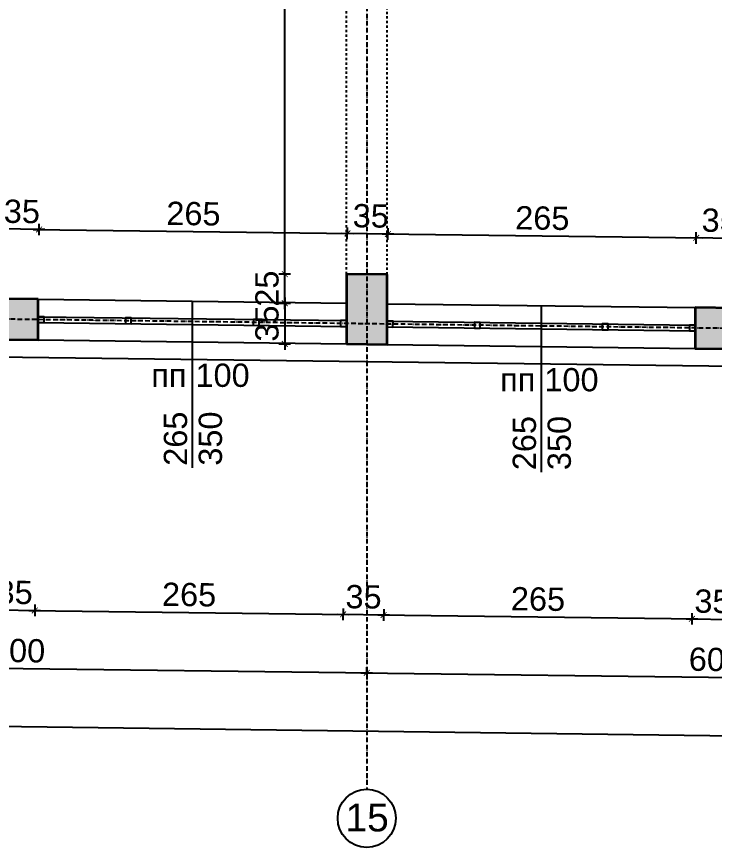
# Model space of a CAD drawing. Header units: inches. Extents: x -72385 to 39588, y -6525 to 66685.
# Drawn here: x -44456 to -43856, y 7756 to 8470 of the extents above; entities that cross this region are included whole.
import ezdxf

# ---------------------------------------------------------------- set-up
doc = ezdxf.new("R2010")
doc.units = ezdxf.units.IN
doc.header["$MEASUREMENT"] = 0
doc.linetypes.add('DashDot', pattern=[0.6, 0.4, -0.1, 0, -0.1])
doc.linetypes.add('Hidden', pattern=[0.4, 0.2, -0.2])
for name, color, linetype, lineweight in [('Изгледни линии', 253, 'Continuous', 25), ('Надписи коти външни', 252, 'Continuous', 25), ('Надписи коти вътрешни', 252, 'Continuous', 25), ('Надписи Оси', 252, 'Continuous', 25), ('Надписи прозорци', 252, 'Continuous', 25), ('Оси', 252, 'DashDot', 25), ('Прозорци', 251, 'Continuous', 25), ('Пунктир', 253, 'Hidden', 25), ('Разрезни линии', 7, 'Continuous', 35), ('Щрих стени', 254, 'Continuous', 25)]:
    doc.layers.add(name, color=color, linetype=linetype, lineweight=lineweight)
doc.styles.add('Arial Regular', font='arial.ttf')
doc.styles.get("Standard").update_dxf_attribs({"font": 'arial.ttf'})
doc.dimstyles.new('Annotative', dxfattribs={"dimscale": 0, "dimtxt": 20, "dimasz": 5, "dimexe": 5, "dimexo": 5, "dimgap": 5, "dimtad": 1, "dimdec": 0, "dimzin": 0, "dimdsep": 46, "dimtxsty": 'Standard', "dimblk": 'ARCHTICK', "dimcen": 5, "dimdle": 5, "dimadec": 0, "dimazin": 0, "dimtfac": 1, "dimtdec": 0, "dimtofl": 0, "dimtmove": 0, "dimatfit": 3, "dimldrblk": 'ARCHTICK', "dimfxl": 5, "dimfxlon": 1, "dimtolj": 1, "dimtzin": 0, "dimarcsym": 1})

# ---------------------------------------------------------------- blocks, each defined once
blk = doc.blocks.new('_ArchTick')
at = {"color": 0, "linetype": 'ByBlock', "const_width": 0.15}
blk.add_lwpolyline([(-0.5, -0.5), (0.5, 0.5)], dxfattribs=at)
blk = doc.blocks.new('*D1471')
at = {"layer": 'Defpoints', "color": 0, "ltscale": 50, "transparency": 16777216}
for p in [(-44471.57, 8287.44), (-44472.34, 8227.47), (-44437.34, 8227.03)]:
    blk.add_point(p, dxfattribs=at)
at = {"layer": 'Надписи коти вътрешни', "color": 0, "lineweight": -2, "ltscale": 50, "transparency": 16777216}
for p, q in [((-44471.64, 8282.44), (-44471.51, 8292.44)), ((-44436.64, 8281.99), (-44436.51, 8291.99)), ((-44431.57, 8286.93), (-44476.57, 8287.5))]:
    blk.add_line(p, q, dxfattribs=at)
at = {"layer": 'Надписи коти вътрешни', "color": 0, "lineweight": -2, "ltscale": 50, "transparency": 16777216, "xscale": 5, "yscale": 5, "zscale": 5}
for p, rotation in [((-44471.57, 8287.44), 179.2706286525463), ((-44436.57, 8286.99), 359.2706286525462)]:
    blk.add_blockref('_ArchTick', p, dxfattribs=dict(at, rotation=rotation))
at = {"layer": 'Надписи коти вътрешни', "color": 0, "ltscale": 50, "transparency": 16777216, "insert": (-44451.38, 8302.4), "char_height": 20, "attachment_point": 5, "rotation": 359.27063}
blk.add_mtext('\\A1;35', dxfattribs=at)
blk = doc.blocks.new('*D1472')
at = {"layer": 'Defpoints', "color": 0, "ltscale": 50, "transparency": 16777216}
for p in [(-44171.57, 8283.62), (-44437.34, 8227.03), (-44172.34, 8223.65)]:
    blk.add_point(p, dxfattribs=at)
at = {"layer": 'Надписи коти вътрешни', "color": 0, "lineweight": -2, "ltscale": 50, "transparency": 16777216}
for p, q in [((-44436.64, 8281.99), (-44436.51, 8291.99)), ((-44441.57, 8287.05), (-44166.57, 8283.55)), ((-44171.64, 8278.62), (-44171.51, 8288.62))]:
    blk.add_line(p, q, dxfattribs=at)
at = {"layer": 'Надписи коти вътрешни', "color": 0, "lineweight": -2, "ltscale": 50, "transparency": 16777216, "xscale": 5, "yscale": 5, "zscale": 5}
for p, rotation in [((-44436.57, 8286.99), 179.270628652547), ((-44171.57, 8283.62), 359.270628652547)]:
    blk.add_blockref('_ArchTick', p, dxfattribs=dict(at, rotation=rotation))
at = {"layer": 'Надписи коти вътрешни', "color": 0, "ltscale": 50, "transparency": 16777216, "insert": (-44303.88, 8300.51), "char_height": 20, "attachment_point": 5, "rotation": 359.27063}
blk.add_mtext('\\A1;265', dxfattribs=at)
blk = doc.blocks.new('*D1473')
at = {"layer": 'Defpoints', "color": 0, "ltscale": 50, "transparency": 16777216}
for p in [(-44171.57, 8283.62), (-44172.34, 8223.65), (-44137.34, 8223.21)]:
    blk.add_point(p, dxfattribs=at)
at = {"layer": 'Надписи коти вътрешни', "color": 0, "lineweight": -2, "ltscale": 50, "transparency": 16777216}
for p, q in [((-44131.57, 8283.11), (-44176.57, 8283.68)), ((-44171.64, 8278.62), (-44171.51, 8288.62)), ((-44136.64, 8278.17), (-44136.51, 8288.17))]:
    blk.add_line(p, q, dxfattribs=at)
at = {"layer": 'Надписи коти вътрешни', "color": 0, "lineweight": -2, "ltscale": 50, "transparency": 16777216, "xscale": 5, "yscale": 5, "zscale": 5}
for p, rotation in [((-44171.57, 8283.62), 179.2706286525463), ((-44136.57, 8283.17), 359.2706286525462)]:
    blk.add_blockref('_ArchTick', p, dxfattribs=dict(at, rotation=rotation))
at = {"layer": 'Надписи коти вътрешни', "color": 0, "ltscale": 50, "transparency": 16777216, "insert": (-44151.38, 8298.58), "char_height": 20, "attachment_point": 5, "rotation": 359.27063}
blk.add_mtext('\\A1;35', dxfattribs=at)
blk = doc.blocks.new('*D1474')
at = {"layer": 'Defpoints', "color": 0, "ltscale": 50, "transparency": 16777216}
for p in [(-43871.57, 8279.8), (-44137.34, 8223.21), (-43872.34, 8219.83)]:
    blk.add_point(p, dxfattribs=at)
at = {"layer": 'Надписи коти вътрешни', "color": 0, "lineweight": -2, "ltscale": 50, "transparency": 16777216}
for p, q in [((-44141.57, 8283.23), (-43866.57, 8279.73)), ((-44136.64, 8278.17), (-44136.51, 8288.17)), ((-43871.64, 8274.8), (-43871.51, 8284.8))]:
    blk.add_line(p, q, dxfattribs=at)
at = {"layer": 'Надписи коти вътрешни', "color": 0, "lineweight": -2, "ltscale": 50, "transparency": 16777216, "xscale": 5, "yscale": 5, "zscale": 5}
for p, rotation in [((-44136.57, 8283.17), 179.270628652547), ((-43871.57, 8279.8), 359.270628652547)]:
    blk.add_blockref('_ArchTick', p, dxfattribs=dict(at, rotation=rotation))
at = {"layer": 'Надписи коти вътрешни', "color": 0, "ltscale": 50, "transparency": 16777216, "insert": (-44003.88, 8296.69), "char_height": 20, "attachment_point": 5, "rotation": 359.27063}
blk.add_mtext('\\A1;265', dxfattribs=at)
blk = doc.blocks.new('*D1475')
at = {"layer": 'Defpoints', "color": 0, "ltscale": 50, "transparency": 16777216}
for p in [(-43871.57, 8279.8), (-43872.34, 8219.83), (-43837.34, 8219.39)]:
    blk.add_point(p, dxfattribs=at)
at = {"layer": 'Надписи коти вътрешни', "color": 0, "lineweight": -2, "ltscale": 50, "transparency": 16777216}
for p, q in [((-43871.64, 8274.8), (-43871.51, 8284.8)), ((-43836.64, 8274.35), (-43836.51, 8284.35)), ((-43831.57, 8279.29), (-43876.57, 8279.86))]:
    blk.add_line(p, q, dxfattribs=at)
at = {"layer": 'Надписи коти вътрешни', "color": 0, "lineweight": -2, "ltscale": 50, "transparency": 16777216, "xscale": 5, "yscale": 5, "zscale": 5}
for p, rotation in [((-43871.57, 8279.8), 179.2706286525463), ((-43836.57, 8279.35), 359.2706286525462)]:
    blk.add_blockref('_ArchTick', p, dxfattribs=dict(at, rotation=rotation))
at = {"layer": 'Надписи коти вътрешни', "color": 0, "ltscale": 50, "transparency": 16777216, "insert": (-43851.38, 8294.76), "char_height": 20, "attachment_point": 5, "rotation": 359.27063}
blk.add_mtext('\\A1;35', dxfattribs=at)
blk = doc.blocks.new('*D1515')
at = {"layer": 'Defpoints', "color": 0, "ltscale": 50, "transparency": 16777216}
for p in [(-44225.34, 8773.7), (-44172.34, 8773.7), (-44172.34, 8248.65)]:
    blk.add_point(p, dxfattribs=at)
at = {"layer": 'Надписи коти вътрешни', "color": 0, "lineweight": -2, "ltscale": 50, "transparency": 16777216}
for p, q in [((-44225.34, 8243.65), (-44225.34, 8778.7)), ((-44220.34, 8773.7), (-44230.34, 8773.7)), ((-44220.34, 8248.65), (-44230.34, 8248.65))]:
    blk.add_line(p, q, dxfattribs=at)
at = {"layer": 'Надписи коти вътрешни', "color": 0, "lineweight": -2, "ltscale": 50, "transparency": 16777216, "xscale": 5, "yscale": 5, "zscale": 5}
for p, rotation in [((-44225.34, 8773.7), 90), ((-44225.34, 8248.65), 270)]:
    blk.add_blockref('_ArchTick', p, dxfattribs=dict(at, rotation=rotation))
at = {"layer": 'Надписи коти вътрешни', "color": 0, "ltscale": 50, "transparency": 16777216, "insert": (-44240.56, 8511.18), "char_height": 20, "attachment_point": 5, "rotation": 90}
blk.add_mtext('\\A1;525', dxfattribs=at)
blk = doc.blocks.new('*D4162')
at = {"layer": 'Defpoints', "color": 0, "ltscale": 50, "transparency": 16777216}
for p in [(-44225.34, 8248.65), (-44172.34, 8248.65), (-44172.34, 8223.65)]:
    blk.add_point(p, dxfattribs=at)
at = {"layer": 'Надписи коти вътрешни', "color": 0, "lineweight": -2, "ltscale": 50, "transparency": 16777216}
for p, q in [((-44220.34, 8248.65), (-44230.34, 8248.65)), ((-44225.34, 8218.65), (-44225.34, 8253.65)), ((-44220.34, 8223.65), (-44230.34, 8223.65))]:
    blk.add_line(p, q, dxfattribs=at)
at = {"layer": 'Надписи коти вътрешни', "color": 0, "lineweight": -2, "ltscale": 50, "transparency": 16777216, "xscale": 5, "yscale": 5, "zscale": 5}
for p, rotation in [((-44225.34, 8248.65), 90), ((-44225.34, 8223.65), 270)]:
    blk.add_blockref('_ArchTick', p, dxfattribs=dict(at, rotation=rotation))
at = {"layer": 'Надписи коти вътрешни', "color": 0, "ltscale": 50, "transparency": 16777216, "insert": (-44240.56, 8236.15), "char_height": 20, "attachment_point": 5, "rotation": 90}
blk.add_mtext('\\A1;25', dxfattribs=at)
blk = doc.blocks.new('*D6108')
at = {"layer": 'Defpoints', "color": 0, "ltscale": 50, "transparency": 16777216}
for p in [(-44472.34, 8192.47), (-44437.34, 8192.02), (-44440.3, 7959.54)]:
    blk.add_point(p, dxfattribs=at)
at = {"layer": 'Надписи коти външни', "color": 0, "lineweight": -2, "ltscale": 50, "transparency": 16777216}
for p, q in [((-44475.23, 7964.99), (-44475.36, 7954.99)), ((-44440.23, 7964.54), (-44440.36, 7954.54)), ((-44480.3, 7960.05), (-44435.3, 7959.48))]:
    blk.add_line(p, q, dxfattribs=at)
at = {"layer": 'Надписи коти външни', "color": 0, "lineweight": -2, "ltscale": 50, "transparency": 16777216, "xscale": 5, "yscale": 5, "zscale": 5}
for p, rotation in [((-44475.3, 7959.99), 179.2706286525403), ((-44440.3, 7959.54), 359.2706286525403)]:
    blk.add_blockref('_ArchTick', p, dxfattribs=dict(at, rotation=rotation))
at = {"layer": 'Надписи коти външни', "color": 0, "ltscale": 50, "transparency": 16777216, "insert": (-44457.6, 7974.98), "char_height": 20, "attachment_point": 5, "rotation": 359.27063}
blk.add_mtext('\\A1;35', dxfattribs=at)
blk = doc.blocks.new('*D6109')
at = {"layer": 'Defpoints', "color": 0, "ltscale": 50, "transparency": 16777216}
for p in [(-44437.34, 8192.02), (-44172.34, 8188.65), (-44175.3, 7956.17)]:
    blk.add_point(p, dxfattribs=at)
at = {"layer": 'Надписи коти външни', "color": 0, "lineweight": -2, "ltscale": 50, "transparency": 16777216}
for p, q in [((-44440.23, 7964.54), (-44440.36, 7954.54)), ((-44445.3, 7959.61), (-44170.3, 7956.1)), ((-44175.23, 7961.17), (-44175.36, 7951.17))]:
    blk.add_line(p, q, dxfattribs=at)
at = {"layer": 'Надписи коти външни', "color": 0, "lineweight": -2, "ltscale": 50, "transparency": 16777216, "xscale": 5, "yscale": 5, "zscale": 5}
for p, rotation in [((-44440.3, 7959.54), 179.270628652547), ((-44175.3, 7956.17), 359.270628652547)]:
    blk.add_blockref('_ArchTick', p, dxfattribs=dict(at, rotation=rotation))
at = {"layer": 'Надписи коти външни', "color": 0, "ltscale": 50, "transparency": 16777216, "insert": (-44307.6, 7973.07), "char_height": 20, "attachment_point": 5, "rotation": 359.27063}
blk.add_mtext('\\A1;265', dxfattribs=at)
blk = doc.blocks.new('*D6110')
at = {"layer": 'Defpoints', "color": 0, "ltscale": 50, "transparency": 16777216}
for p in [(-44172.34, 8188.65), (-44137.34, 8188.2), (-44140.3, 7955.72)]:
    blk.add_point(p, dxfattribs=at)
at = {"layer": 'Надписи коти външни', "color": 0, "lineweight": -2, "ltscale": 50, "transparency": 16777216}
for p, q in [((-44180.3, 7956.23), (-44135.3, 7955.66)), ((-44175.23, 7961.17), (-44175.36, 7951.17)), ((-44140.23, 7960.72), (-44140.36, 7950.72))]:
    blk.add_line(p, q, dxfattribs=at)
at = {"layer": 'Надписи коти външни', "color": 0, "lineweight": -2, "ltscale": 50, "transparency": 16777216, "xscale": 5, "yscale": 5, "zscale": 5}
for p, rotation in [((-44175.3, 7956.17), 179.2706286525522), ((-44140.3, 7955.72), 359.2706286525522)]:
    blk.add_blockref('_ArchTick', p, dxfattribs=dict(at, rotation=rotation))
at = {"layer": 'Надписи коти външни', "color": 0, "ltscale": 50, "transparency": 16777216, "insert": (-44157.6, 7971.16), "char_height": 20, "attachment_point": 5, "rotation": 359.27063}
blk.add_mtext('\\A1;35', dxfattribs=at)
blk = doc.blocks.new('*D6091')
at = {"layer": 'Defpoints', "color": 0, "ltscale": 50, "transparency": 16777216}
for p in [(-44137.34, 8188.2), (-43872.34, 8184.83), (-43875.3, 7952.35)]:
    blk.add_point(p, dxfattribs=at)
at = {"layer": 'Надписи коти външни', "color": 0, "lineweight": -2, "ltscale": 50, "transparency": 16777216}
for p, q in [((-44145.3, 7955.79), (-43870.3, 7952.29)), ((-44140.23, 7960.72), (-44140.36, 7950.72)), ((-43875.23, 7957.35), (-43875.36, 7947.35))]:
    blk.add_line(p, q, dxfattribs=at)
at = {"layer": 'Надписи коти външни', "color": 0, "lineweight": -2, "ltscale": 50, "transparency": 16777216, "xscale": 5, "yscale": 5, "zscale": 5}
for p, rotation in [((-44140.3, 7955.72), 179.270628652547), ((-43875.3, 7952.35), 359.270628652547)]:
    blk.add_blockref('_ArchTick', p, dxfattribs=dict(at, rotation=rotation))
at = {"layer": 'Надписи коти външни', "color": 0, "ltscale": 50, "transparency": 16777216, "insert": (-44007.6, 7969.25), "char_height": 20, "attachment_point": 5, "rotation": 359.27063}
blk.add_mtext('\\A1;265', dxfattribs=at)
blk = doc.blocks.new('*D6092')
at = {"layer": 'Defpoints', "color": 0, "ltscale": 50, "transparency": 16777216}
for p in [(-43872.34, 8184.83), (-43837.34, 8184.39), (-43840.3, 7951.9)]:
    blk.add_point(p, dxfattribs=at)
at = {"layer": 'Надписи коти външни', "color": 0, "lineweight": -2, "ltscale": 50, "transparency": 16777216}
for p, q in [((-43875.23, 7957.35), (-43875.36, 7947.35)), ((-43840.23, 7956.9), (-43840.36, 7946.9)), ((-43880.3, 7952.41), (-43835.3, 7951.84))]:
    blk.add_line(p, q, dxfattribs=at)
at = {"layer": 'Надписи коти външни', "color": 0, "lineweight": -2, "ltscale": 50, "transparency": 16777216, "xscale": 5, "yscale": 5, "zscale": 5}
for p, rotation in [((-43875.3, 7952.35), 179.2706286525522), ((-43840.3, 7951.9), 359.2706286525522)]:
    blk.add_blockref('_ArchTick', p, dxfattribs=dict(at, rotation=rotation))
at = {"layer": 'Надписи коти външни', "color": 0, "ltscale": 50, "transparency": 16777216, "insert": (-43857.6, 7967.34), "char_height": 20, "attachment_point": 5, "rotation": 359.27063}
blk.add_mtext('\\A1;35', dxfattribs=at)
blk = doc.blocks.new('*D6126')
at = {"layer": 'Defpoints', "color": 0, "ltscale": 50, "transparency": 16777216}
for p in [(-44754.84, 7913.54), (-44154.84, 7905.9), (-44154.84, 7905.9)]:
    blk.add_point(p, dxfattribs=at)
at = {"layer": 'Надписи коти външни', "color": 0, "lineweight": -2, "ltscale": 50, "transparency": 16777216}
for p, q in [((-44759.84, 7913.61), (-44149.84, 7905.84)), ((-44754.84, 7913.54), (-44754.77, 7918.54)), ((-44154.84, 7905.9), (-44154.77, 7910.9))]:
    blk.add_line(p, q, dxfattribs=at)
at = {"layer": 'Надписи коти външни', "color": 0, "lineweight": -2, "ltscale": 50, "transparency": 16777216, "xscale": 5, "yscale": 5, "zscale": 5}
for p, rotation in [((-44754.84, 7913.54), 179.2706286525471), ((-44154.84, 7905.9), 359.2706286525471)]:
    blk.add_blockref('_ArchTick', p, dxfattribs=dict(at, rotation=rotation))
at = {"layer": 'Надписи коти външни', "color": 0, "ltscale": 50, "transparency": 16777216, "insert": (-44454.64, 7924.93), "char_height": 20, "attachment_point": 5, "rotation": 359.27063}
blk.add_mtext('\\A1;600', dxfattribs=at)
blk = doc.blocks.new('*D6127')
at = {"layer": 'Defpoints', "color": 0, "ltscale": 50, "transparency": 16777216}
for p in [(-44154.84, 7905.9), (-43554.84, 7898.27), (-43554.84, 7898.27)]:
    blk.add_point(p, dxfattribs=at)
at = {"layer": 'Надписи коти външни', "color": 0, "lineweight": -2, "ltscale": 50, "transparency": 16777216}
for p, q in [((-44159.84, 7905.97), (-43549.84, 7898.2)), ((-44154.84, 7905.9), (-44154.9, 7900.9)), ((-43554.84, 7898.27), (-43554.9, 7893.27))]:
    blk.add_line(p, q, dxfattribs=at)
at = {"layer": 'Надписи коти външни', "color": 0, "lineweight": -2, "ltscale": 50, "transparency": 16777216, "xscale": 5, "yscale": 5, "zscale": 5}
for p, rotation in [((-44154.84, 7905.9), 179.270628652548), ((-43554.84, 7898.27), 359.2706286525479)]:
    blk.add_blockref('_ArchTick', p, dxfattribs=dict(at, rotation=rotation))
at = {"layer": 'Надписи коти външни', "color": 0, "ltscale": 50, "transparency": 16777216, "insert": (-43854.64, 7917.3), "char_height": 20, "attachment_point": 5, "rotation": 359.27063}
blk.add_mtext('\\A1;600', dxfattribs=at)
blk = doc.blocks.new('*D6190')
at = {"layer": 'Defpoints', "color": 0, "ltscale": 50, "transparency": 16777216}
for p in [(-52317.34, 8292.34), (-40222.34, 8138.36), (-40226.57, 7805.89)]:
    blk.add_point(p, dxfattribs=at)
at = {"layer": 'Надписи коти външни', "color": 0, "lineweight": -2, "ltscale": 50, "transparency": 16777216}
for p, q in [((-52321.51, 7964.87), (-52321.63, 7954.87)), ((-52326.57, 7959.93), (-40221.57, 7805.83)), ((-40226.51, 7810.89), (-40226.63, 7800.89))]:
    blk.add_line(p, q, dxfattribs=at)
at = {"layer": 'Надписи коти външни', "color": 0, "lineweight": -2, "ltscale": 50, "transparency": 16777216, "xscale": 5, "yscale": 5, "zscale": 5}
for p, rotation in [((-52321.57, 7959.87), 179.2706286525472), ((-40226.57, 7805.89), 359.2706286525473)]:
    blk.add_blockref('_ArchTick', p, dxfattribs=dict(at, rotation=rotation))
at = {"layer": 'Надписи коти външни', "color": 0, "ltscale": 50, "transparency": 16777216, "insert": (-46273.88, 7898.09), "char_height": 20, "attachment_point": 5, "rotation": 359.27063}
blk.add_mtext('\\A1;12095', dxfattribs=at)
blk = doc.blocks.new('*D7827')
at = {"layer": 'Defpoints', "color": 0, "ltscale": 10, "transparency": 16777216}
for p in [(-44264.14, 8223.65), (-44264.14, 8188.65), (-44225.34, 8188.65)]:
    blk.add_point(p, dxfattribs=at)
at = {"layer": 'Надписи коти вътрешни', "color": 0, "lineweight": -2, "ltscale": 10, "transparency": 16777216}
for p, q in [((-44225.34, 8228.65), (-44225.34, 8183.65)), ((-44230.34, 8223.65), (-44220.34, 8223.65)), ((-44230.34, 8188.65), (-44220.34, 8188.65))]:
    blk.add_line(p, q, dxfattribs=at)
at = {"layer": 'Надписи коти вътрешни', "color": 0, "lineweight": -2, "ltscale": 10, "transparency": 16777216, "xscale": 5, "yscale": 5, "zscale": 5}
for p, rotation in [((-44225.34, 8223.65), 90), ((-44225.34, 8188.65), 270)]:
    blk.add_blockref('_ArchTick', p, dxfattribs=dict(at, rotation=rotation))
at = {"layer": 'Надписи коти вътрешни', "color": 0, "ltscale": 10, "transparency": 16777216, "insert": (-44240.56, 8206.15), "char_height": 20, "attachment_point": 5, "rotation": 90}
blk.add_mtext('\\A1;35', dxfattribs=at)

msp = doc.modelspace()

# ---------------------------------------------------------------- hatches: boundary and pattern name
at = {"layer": 'Щрих стени', "ltscale": 10}
h = msp.add_hatch(color=256, dxfattribs=at)
h.dxf.hatch_style = 1
h.paths.add_polyline_path([(-45037.34, 8234.66), (-45072.34, 8235.11), (-45072.34, 8200.11), (-45037.34, 8199.66)])
h.paths.add_polyline_path([(-44737.34, 8255.85), (-44772.34, 8256.29), (-44772.34, 8196.29), (-44737.34, 8195.84)])
h.paths.add_polyline_path([(-44437.34, 8227.03), (-44472.34, 8227.47), (-44472.34, 8192.47), (-44437.34, 8192.02)])
h.paths.add_polyline_path([(-44137.34, 8248.21), (-44172.34, 8248.65), (-44172.34, 8188.65), (-44137.34, 8188.2)])
h.paths.add_polyline_path([(-43837.34, 8219.39), (-43872.34, 8219.83), (-43872.34, 8184.83), (-43837.34, 8184.39)])
h.paths.add_polyline_path([(-43507.34, 8240.19), (-43572.34, 8241.02), (-43572.34, 8181.01), (-43507.34, 8180.18)])
h.paths.add_polyline_path([(-43207.34, 8211.37), (-43242.34, 8211.81), (-43242.34, 8176.81), (-43207.34, 8176.36)])
h.paths.add_polyline_path([(-42907.34, 8232.55), (-42942.34, 8233), (-42942.34, 8172.99), (-42907.34, 8172.55)])
h.paths.add_polyline_path([(-42607.34, 8203.73), (-42642.34, 8204.17), (-42642.34, 8169.17), (-42607.34, 8168.73)])
h.paths.add_polyline_path([(-42307.34, 8224.91), (-42309.84, 8224.94), (-42309.84, 8409.96), (-42339.84, 8410.34), (-42339.84, 8225.33), (-42342.34, 8225.36), (-42342.34, 8165.35), (-42307.34, 8164.91)])
h.paths.add_polyline_path([(-44737.34, 8845.9), (-44772.34, 8846.34), (-44772.34, 8781.34), (-44737.34, 8780.89)])
h.paths.add_polyline_path([(-44137.34, 8838.26), (-44172.34, 8838.7), (-44172.34, 8808.7), (-44197.34, 8809.02), (-44197.34, 8774.02), (-44172.34, 8773.7), (-44137.34, 8773.25)])
h.paths.add_polyline_path([(-43507.34, 8830.24), (-43572.34, 8831.06), (-43572.34, 8766.06), (-43507.34, 8765.23)])
h.paths.add_polyline_path([(-42907.34, 8822.6), (-42942.34, 8823.04), (-42942.34, 8793.04), (-42967.34, 8793.36), (-42967.34, 8758.36), (-42942.34, 8758.04), (-42907.34, 8757.59)])

# ---------------------------------------------------------------- linework, layer by layer
at = {"layer": 'Изгледни линии', "ltscale": 50}
for p, q in [((-44437.34, 8227.03), (-44172.34, 8223.65)), ((-44137.34, 8223.21), (-43872.34, 8219.83)), ((-47152.34, 8211.59), (-40527.34, 8127.25)), ((-44437.34, 8192.02), (-44172.34, 8188.65)), ((-44137.34, 8188.2), (-43872.34, 8184.83))]:
    msp.add_line(p, q, dxfattribs=at)
at = {"layer": 'Надписи Оси', "ltscale": 50}
msp.add_circle((-44154.84, 7780.9), 25, dxfattribs=at)
at = {"layer": 'Надписи прозорци', "ltscale": 50}
for p, q in [((-44304.84, 8225.34), (-44304.84, 8082.19)), ((-44004.84, 8221.52), (-44004.84, 8078.37))]:
    msp.add_line(p, q, dxfattribs=at)
at = {"layer": 'Оси', "ltscale": 10}
for p, q in [((-44154.84, 10406.11), (-44154.84, 7805.9)), ((-39839.84, 8151), (-52699.84, 8314.71))]:
    msp.add_line(p, q, dxfattribs=at)
at = {"layer": 'Прозорци', "ltscale": 50}
for p, q in [((-44437.34, 8212.03), (-44172.34, 8208.65)), ((-44437.34, 8207.02), (-44172.34, 8203.65)), ((-44137.34, 8208.21), (-43872.34, 8204.83)), ((-44137.34, 8203.21), (-43872.34, 8199.83))]:
    msp.add_line(p, q, dxfattribs=at)
for points in [[(-44437.34, 8207.02), (-44432.34, 8206.96), (-44432.27, 8211.96), (-44437.27, 8212.02), (-44437.34, 8207.02)], [(-44362.35, 8206.07), (-44357.35, 8206.01), (-44357.29, 8211.01), (-44362.29, 8211.07), (-44362.35, 8206.07)], [(-44252.39, 8204.67), (-44247.39, 8204.61), (-44247.33, 8209.61), (-44252.32, 8209.67), (-44252.39, 8204.67)], [(-44177.4, 8203.72), (-44172.4, 8203.66), (-44172.34, 8208.66), (-44177.34, 8208.72), (-44177.4, 8203.72)], [(-44137.34, 8203.21), (-44132.34, 8203.14), (-44132.27, 8208.14), (-44137.27, 8208.21), (-44137.34, 8203.21)], [(-44062.35, 8202.25), (-44057.35, 8202.19), (-44057.29, 8207.19), (-44062.29, 8207.25), (-44062.35, 8202.25)], [(-43952.39, 8200.85), (-43947.39, 8200.79), (-43947.33, 8205.79), (-43952.32, 8205.85), (-43952.39, 8200.85)], [(-43877.4, 8199.9), (-43872.4, 8199.84), (-43872.34, 8204.84), (-43877.34, 8204.9), (-43877.4, 8199.9)]]:
    msp.add_lwpolyline(points, dxfattribs=at)
at = {"layer": 'Пунктир', "ltscale": 10}
for p, q in [((-44172.34, 8248.65), (-44172.34, 8773.7)), ((-44137.34, 8248.21), (-44137.34, 8773.25))]:
    msp.add_line(p, q, dxfattribs=at)
at = {"layer": 'Разрезни линии', "ltscale": 50}
for p, q in [((-44137.34, 8248.21), (-44172.34, 8248.65)), ((-44172.34, 8248.65), (-44172.34, 8188.65)), ((-44137.34, 8188.2), (-44137.34, 8248.21)), ((-44437.34, 8227.03), (-44472.34, 8227.47)), ((-44437.34, 8192.02), (-44437.34, 8227.03)), ((-44472.34, 8192.47), (-44437.34, 8192.02)), ((-44172.34, 8188.65), (-44137.34, 8188.2))]:
    msp.add_line(p, q, dxfattribs=at)
msp.add_lwpolyline([(-43872.34, 8219.83), (-43872.34, 8184.83), (-43837.34, 8184.39), (-43837.34, 8219.39)], close=True, dxfattribs=at)

# ---------------------------------------------------------------- texts
at = {"layer": 'Надписи Оси', "ltscale": 100, "insert": (-44168.16, 7793.61), "char_height": 24, "width": 27.2128, "attachment_point": 1, "style": 'Arial Regular'}
msp.add_mtext('\\pxqc;15', dxfattribs=at)
at = {"layer": 'Надписи прозорци', "ltscale": 100, "char_height": 20, "width": 180.4891, "attachment_point": 1, "style": 'Arial Regular'}
for insert in [(-44340.15, 8171.7), (-44040.15, 8167.88)]:
    msp.add_mtext('пп 100', dxfattribs=dict(at, insert=insert))
at = {"layer": 'Надписи прозорци', "ltscale": 100, "char_height": 20, "width": 180.4891, "attachment_point": 3, "rotation": 90, "style": 'Arial Regular'}
for s, insert in [('265', (-44329.35, 8130.48)), ('350', (-44299.35, 8130.56)), ('265', (-44029.35, 8126.66)), ('350', (-43999.35, 8126.74))]:
    msp.add_mtext(s, dxfattribs=dict(at, insert=insert))

# ---------------------------------------------------------------- dimensions: what is measured, and where the dimension line sits
at = {"layer": 'Надписи коти външни', "ltscale": 50}
dim = msp.add_aligned_dim(p1=(-52317.34, 8292.34), p2=(-40222.34, 8138.36), distance=-332.5, text='12095', dimstyle='Annotative', override={"dimscale": 0, "dimtix": 0, "dimtofl": 0, "dimtmove": 0, "dimatfit": 3}, dxfattribs=at)
dim.commit()
dim.dimension.update_dxf_attribs({"geometry": '*D6190', "text_midpoint": (-46273.88, 7898.09)})
for base, p1, p2, picture, middle in [((-44440.3, 7959.54), (-44472.34, 8192.47), (-44437.34, 8192.02), '*D6108', (-44457.8, 7959.77)), ((-44140.3, 7955.72), (-44172.34, 8188.65), (-44137.34, 8188.2), '*D6110', (-44157.8, 7955.95)), ((-43840.3, 7951.9), (-43872.34, 8184.83), (-43837.34, 8184.39), '*D6092', (-43857.8, 7952.13))]:
    dim = msp.add_linear_dim(base=base, p1=p1, p2=p2, angle=359.27063, dimstyle='Annotative', override={"dimscale": 0, "dimtix": 0, "dimtofl": 0, "dimtmove": 0, "dimatfit": 3}, dxfattribs=at)
    dim.commit()
    dim.dimension.update_dxf_attribs({"geometry": picture, "text_midpoint": middle, "dimtype": 129})
for p1, p2, distance, picture, middle in [((-44437.34, 8192.02), (-44172.34, 8188.65), -232.5, '*D6109', (-44307.6, 7973.07)), ((-44137.34, 8188.2), (-43872.34, 8184.83), -232.5, '*D6091', (-44007.6, 7969.25)), ((-44754.84, 7913.54), (-44154.84, 7905.9), 0, '*D6126', (-44454.64, 7924.93)), ((-44154.84, 7905.9), (-43554.84, 7898.27), 0, '*D6127', (-43854.64, 7917.3))]:
    dim = msp.add_aligned_dim(p1=p1, p2=p2, distance=distance, dimstyle='Annotative', override={"dimscale": 0, "dimtix": 0, "dimtofl": 0, "dimtmove": 0, "dimatfit": 3}, dxfattribs=at)
    dim.commit()
    dim.dimension.update_dxf_attribs({"geometry": picture, "text_midpoint": middle})
at = {"layer": 'Надписи коти вътрешни', "ltscale": 50}
dim = msp.add_linear_dim(base=(-44225.34, 8773.7), p1=(-44172.34, 8248.65), p2=(-44172.34, 8773.7), angle=90, dimstyle='Annotative', override={"dimscale": 0, "dimtix": 0, "dimtofl": 0, "dimtmove": 0, "dimatfit": 3}, dxfattribs=at)
dim.commit()
dim.dimension.update_dxf_attribs({"geometry": '*D1515', "text_midpoint": (-44240.56, 8511.18)})
for base, p1, p2, angle, picture, middle, dimtype in [((-44471.57, 8287.44), (-44437.34, 8227.03), (-44472.34, 8227.47), 179.27063, '*D1471', (-44451.57, 8287.18), 129), ((-44171.57, 8283.62), (-44137.34, 8223.21), (-44172.34, 8223.65), 179.27063, '*D1473', (-44151.57, 8283.36), 129), ((-43871.57, 8279.8), (-43837.34, 8219.39), (-43872.34, 8219.83), 179.27063, '*D1475', (-43851.57, 8279.54), 129), ((-44225.34, 8248.65), (-44172.34, 8223.65), (-44172.34, 8248.65), 90, '*D4162', (-44225.34, 8236.15), 128)]:
    dim = msp.add_linear_dim(base=base, p1=p1, p2=p2, angle=angle, dimstyle='Annotative', override={"dimscale": 0, "dimtix": 0, "dimtofl": 0, "dimtmove": 0, "dimatfit": 3}, dxfattribs=at)
    dim.commit()
    dim.dimension.update_dxf_attribs({"geometry": picture, "text_midpoint": middle, "dimtype": dimtype})
for p1, p2, picture, middle in [((-44437.34, 8227.03), (-44172.34, 8223.65), '*D1472', (-44303.88, 8300.51)), ((-44137.34, 8223.21), (-43872.34, 8219.83), '*D1474', (-44003.88, 8296.69))]:
    dim = msp.add_aligned_dim(p1=p1, p2=p2, distance=59.97, dimstyle='Annotative', override={"dimscale": 0, "dimtix": 0, "dimtofl": 0, "dimtmove": 0, "dimatfit": 3}, dxfattribs=at)
    dim.commit()
    dim.dimension.update_dxf_attribs({"geometry": picture, "text_midpoint": middle})
at = {"layer": 'Надписи коти вътрешни', "ltscale": 10}
dim = msp.add_linear_dim(base=(-44225.34, 8188.65), p1=(-44264.14, 8223.65), p2=(-44264.14, 8188.65), angle=270, dimstyle='Annotative', override={"dimscale": 0, "dimtix": 0, "dimtofl": 0, "dimtmove": 0, "dimatfit": 3}, dxfattribs=at)
dim.commit()
dim.dimension.update_dxf_attribs({"geometry": '*D7827', "text_midpoint": (-44225.34, 8206.15), "dimtype": 129})

doc.saveas('drawing.dxf')
